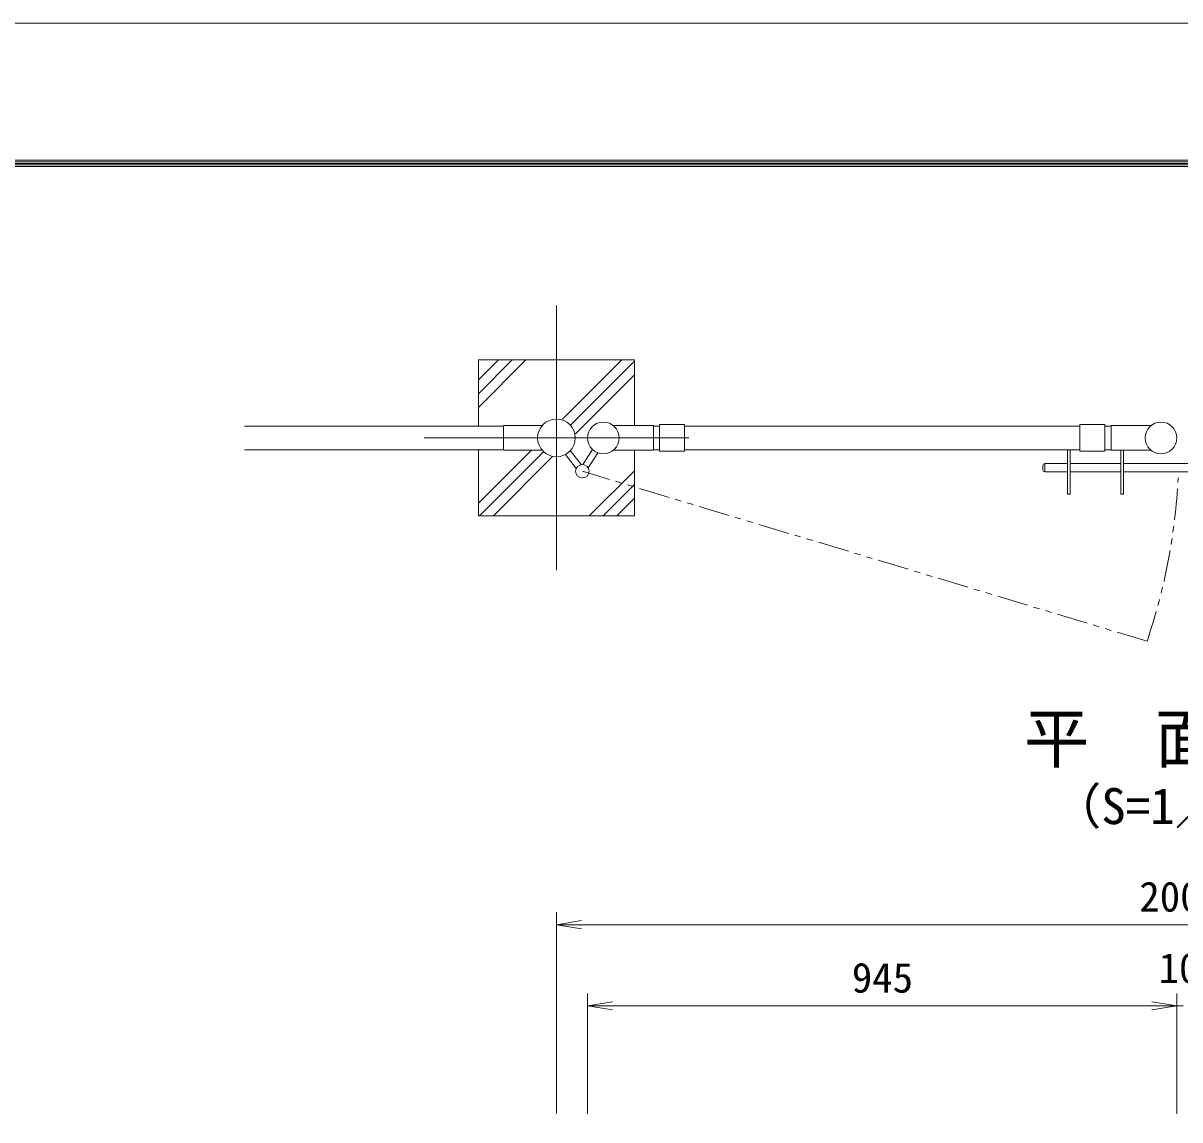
# Model space of a CAD drawing. Units: millimetres, scale not verified. Extents: x -4200 to 4200, y -2970 to 2970.
# Drawn here: x -371 to 1484, y 1211 to 2970 of the extents above; entities that cross this region are included whole.
import ezdxf
from ezdxf.enums import TextEntityAlignment as Align

# ---------------------------------------------------------------- set-up
doc = ezdxf.new("R2010")
doc.units = ezdxf.units.MM
doc.header["$LTSCALE"] = 20
doc.linetypes.add('USER1', pattern=[50.8, 31.75, -6.35, 6.35, -6.35])
doc.linetypes.add('USER3', pattern=[5, 2.5, -0.5, 0.5, -0.5, 0.5, -0.5])
for name, color, linetype, lineweight in [('0-0_D-TTL-TXT', 7, 'Continuous', 18), ('0-2_D-BMK', 2, 'USER1', 13), ('0-3_D-STR1', 1, 'Continuous', 18), ('0-5_D-DCR-HCH', 7, 'Continuous', 9), ('0-6_D-STR3', 3, 'Continuous', 13), ('0-7_D-STR-DIM', 7, 'Continuous', 9), ('0-8_0', 7, 'Continuous', 9), ('0-B_D-TTL', 7, 'Continuous', 9)]:
    doc.layers.add(name, color=color, linetype=linetype, lineweight=lineweight)
doc.styles.add('ＭＳ ゴシック', font='')
doc.styles.get('ＭＳ ゴシック').set_extended_font_data('MS Gothic')

# ---------------------------------------------------------------- blocks, each defined once
blk = doc.blocks.new('_Open')
at = {"layer": '0-8_0'}
blk.add_line((-20, 3.33), (0, 0), dxfattribs=at)
blk.add_lwpolyline([(-20, -3.33), (0, 0), (-20, 0)], dxfattribs=at)

msp = doc.modelspace()

# ---------------------------------------------------------------- linework, layer by layer
at = {"layer": '0-2_D-BMK'}
for p, q in [((484.22, 2092.72), (484.22, 2516.99)), ((696.35, 2304.85), (272.08, 2304.85))]:
    msp.add_line(p, q, dxfattribs=at)
at = {"layer": '0-2_D-BMK', "linetype": 'USER3'}
msp.add_line((1431.27, 1978.89), (525.83, 2251.33), dxfattribs=at)
msp.add_arc((522.12, 2287.65), 960.15, 341.24173, 357.18761, dxfattribs=at)
at = {"layer": '0-3_D-STR1'}
for p, q in [((399.22, 2323.85), (-15.78, 2323.85)), ((649.37, 2323.85), (639.42, 2323.85)), ((1323.57, 2323.85), (689.37, 2323.85)), ((1373.62, 2323.85), (1363.57, 2323.85)), ((399.22, 2285.85), (-15.78, 2285.85)), ((649.37, 2285.85), (639.42, 2285.85)), ((1323.57, 2285.85), (689.37, 2285.85)), ((1373.62, 2285.85), (1363.57, 2285.85))]:
    msp.add_line(p, q, dxfattribs=at)
for centre, radius in [((484.22, 2304.85), 30.25), ((559.37, 2304.85), 25.4), ((1453.57, 2304.85), 25.4)]:
    msp.add_circle(centre, radius, dxfattribs=at)
at = {"layer": '0-5_D-DCR-HCH'}
for p, q in [((359.22, 2353.63), (435.43, 2429.85)), ((359.22, 2375.73), (413.34, 2429.85)), ((359.22, 2397.83), (391.24, 2429.85)), ((493.89, 2334.68), (589.07, 2429.85)), ((507.36, 2326.05), (609.22, 2427.91)), ((514.86, 2311.46), (609.22, 2405.81)), ((359.22, 2200), (444.37, 2285.15)), ((361.16, 2179.85), (463.04, 2281.73)), ((383.26, 2179.85), (477.61, 2274.21)), ((536.89, 2179.85), (609.22, 2252.18)), ((558.99, 2179.85), (609.22, 2230.08)), ((581.08, 2179.85), (609.22, 2207.99))]:
    msp.add_line(p, q, dxfattribs=at)
at = {"layer": '0-6_D-STR3'}
for p, q in [((575.4, 2324.55), (639.82, 2324.55)), ((639.82, 2324.55), (639.82, 2285.15)), ((689.37, 2326.15), (649.37, 2326.15)), ((649.37, 2283.55), (649.37, 2326.15)), ((689.37, 2283.55), (689.37, 2326.15)), ((1363.57, 2326.15), (1323.57, 2326.15)), ((1323.57, 2283.55), (1323.57, 2326.15)), ((1363.57, 2283.55), (1363.57, 2326.15)), ((1437.53, 2324.55), (1373.62, 2324.55)), ((1373.62, 2324.55), (1373.62, 2285.15)), ((399.22, 2285.15), (461.26, 2285.15)), ((523.9, 2261.96), (506.48, 2284.37)), ((542.08, 2286.24), (526.74, 2262.09)), ((575.4, 2285.15), (639.82, 2285.15)), ((689.37, 2283.55), (649.37, 2283.55)), ((1308.12, 2285.85), (1308.12, 2214.65)), ((1363.57, 2283.55), (1323.57, 2283.55)), ((1437.53, 2285.15), (1373.62, 2285.15)), ((1389.12, 2285.15), (1389.12, 2214.65)), ((516.01, 2255.82), (498.58, 2278.23)), ((550.6, 2281.01), (535.19, 2256.73)), ((1267.42, 2263.65), (1303.62, 2263.65)), ((1267.42, 2263.65), (1267.42, 2250.65)), ((1308.12, 2263.65), (1389.12, 2263.65)), ((1393.62, 2263.65), (1574.42, 2263.65)), ((1264.42, 2260.65), (1264.42, 2253.65)), ((1267.42, 2250.65), (1303.62, 2250.65)), ((1308.12, 2250.65), (1389.12, 2250.65)), ((1393.62, 2250.65), (1574.42, 2250.65))]:
    msp.add_line(p, q, dxfattribs=at)
for points in [[(399.22, 2285.15), (399.22, 2324.55), (461.26, 2324.55)], [(1303.62, 2285.85), (1303.62, 2214.65), (1308.12, 2214.65)], [(1393.62, 2285.15), (1393.62, 2214.65), (1389.12, 2214.65)]]:
    msp.add_lwpolyline(points, dxfattribs=at)
msp.add_circle((525.83, 2251.33), 10.8, dxfattribs=at)
for centre, start, end in [((1267.42, 2260.65), 90, 180), ((1267.42, 2253.65), 180, 270)]:
    msp.add_arc(centre, 3, start, end, dxfattribs=at)
at = {"layer": '0-7_D-STR-DIM'}
for p, q in [((484.22, 1221.52), (484.22, 1544.03)), ((524.22, 1524.03), (2444.22, 1524.03)), ((533.97, 1220.81), (533.97, 1414.03)), ((1478.97, 1220.81), (1478.97, 1414.03)), ((1478.97, 1240.81), (1478.97, 1414.03)), ((573.97, 1394.03), (1438.97, 1394.03)), ((1438.97, 1394.03), (1398.97, 1394.03)), ((1478.97, 1394.03), (1489.47, 1394.03))]:
    msp.add_line(p, q, dxfattribs=at)
at = {"layer": '0-8_0'}
for p, q in [((609.22, 2429.85), (609.22, 2324.55)), ((359.22, 2285.85), (359.22, 2179.85)), ((609.22, 2285.15), (609.22, 2179.85)), ((609.22, 2179.85), (359.22, 2179.85))]:
    msp.add_line(p, q, dxfattribs=at)
msp.add_lwpolyline([(609.22, 2429.85), (359.22, 2429.85), (359.22, 2323.85)], dxfattribs=at)
at = {"layer": '0-B_D-TTL', "color": 2, "lineweight": 18}
msp.add_lwpolyline([(-4200, 2970), (4200, 2970), (4200, -2970), (-4200, -2970)], close=True, dxfattribs=at)
at = {"layer": '0-B_D-TTL'}
for points in [[(-3930, 2750), (3930, 2750), (3930, -2750), (-3930, -2750)], [(-3927.5, 2747.5), (3927.5, 2747.5), (3927.5, -2747.5), (-3927.5, -2747.5)], [(-3925, 2745), (3925, 2745), (3925, -2745), (-3925, -2745)], [(-3922.5, 2742.5), (3922.5, 2742.5), (3922.5, -2742.5), (-3922.5, -2742.5)], [(-3920, 2740), (3920, 2740), (3920, -2740), (-3920, -2740)]]:
    msp.add_lwpolyline(points, close=True, dxfattribs=at)

# ---------------------------------------------------------------- block references
at = {"layer": '0-7_D-STR-DIM', "xscale": 2, "yscale": 2, "rotation": 180}
for p in [(484.22, 1524.03), (533.97, 1394.03)]:
    msp.add_blockref('_Open', p, dxfattribs=at)
at = {"layer": '0-7_D-STR-DIM', "xscale": 2, "yscale": 2}
msp.add_blockref('_Open', (1478.97, 1394.03), dxfattribs=at)
msp.add_blockref('_Open', (1478.97, 1394.03), dxfattribs=at)

# ---------------------------------------------------------------- texts
at = {"layer": '0-0_D-TTL-TXT', "style": 'ＭＳ ゴシック'}
for s, height, p in [('平\u3000面\u3000図', 76.98, (1233.64, 1761.33)), ('（S=1／20）', 57.77, (1279.12, 1668.13))]:
    msp.add_text(s, height=height, dxfattribs=at).set_placement(p, align=Align.BOTTOM_LEFT)
at = {"layer": '0-7_D-STR-DIM', "style": 'ＭＳ ゴシック'}
for s, p in [('2000', (1418.97, 1530.78)), ('10', (1449.82, 1416.19)), ('945', (957.99, 1400.78))]:
    msp.add_text(s, height=48.09, dxfattribs=at).set_placement(p, align=Align.BOTTOM_LEFT)

doc.saveas('drawing.dxf')
